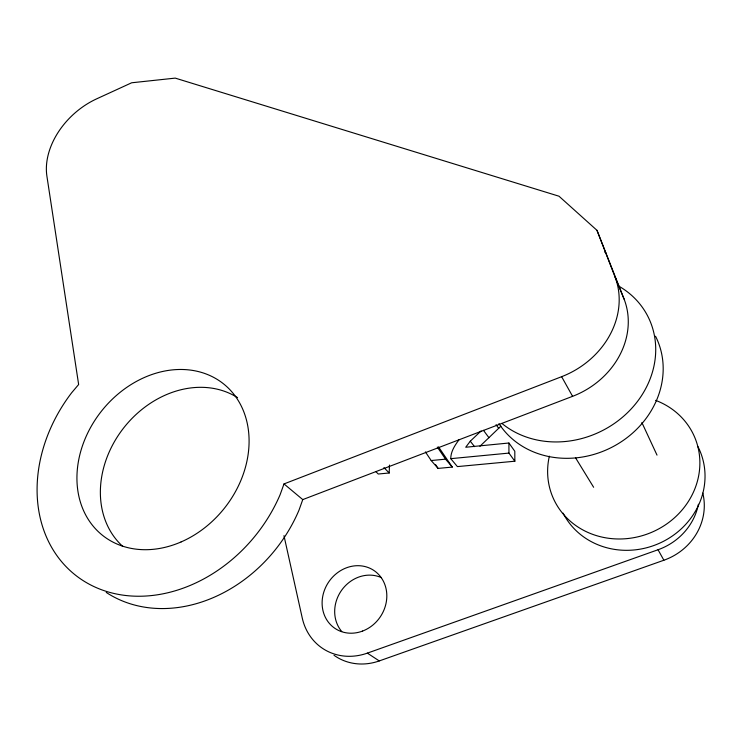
<?xml version="1.0" encoding="UTF-8"?>
<svg xmlns="http://www.w3.org/2000/svg" width="742" height="742" viewBox="0 0 742 742"><rect width="100%" height="100%" fill="white"/><g stroke="black" fill="none" stroke-linecap="round" stroke-linejoin="round"><path stroke-width="1.11" d="M375.953 471.717L378.253 474.017L389.198 472.988L389.467 465.067M481.085 430.944L470.289 441.193L465.716 447.25L508.91 443.011L514.8 451.247L514.855 461.218L457.415 466.597L450.756 458.667C450.756 451.386 455.059 445.061 459.252 439.459M596.985 230.335L614.979 276.822A82.687 70.898 -28.5 0 1 561.638 376.686L284.01 483.923L280.096 494.747A143.976 116.401 -51.3 0 1 92.583 585.911A143.976 116.401 -51.3 0 1 71.696 392.703L78.643 384.514L46.904 176.16A68.079 49.157 -42.3 0 1 96.664 98.844L131.677 82.779L175.233 78.114L558.995 196.213L596.985 230.335L624.124 299.184A80.201 69.451 -28 0 1 572.583 396.33L302.764 499.598L299.007 510.134A139.858 114.398 -51.7 0 1 106.227 592.431M479.935 446.267L500.943 426.131M283.963 535.659L302.272 618.077A58.164 51.912 -56 0 0 367.355 653.127L658.043 549.748A60.696 56.494 -20.4 0 0 698.408 504.245M333.993 655.269A56.921 51.105 -56.5 0 0 379.273 660.927L663.877 560.238A59.36 55.502 -19.3 0 0 702.795 493.087M431.185 460.541L445.552 459.168L452.277 467.08L438.095 468.406L431.185 460.541L425.398 451.897M450.756 458.667L508.947 453.093L514.855 461.218M367.355 653.127L379.273 660.927M284.01 483.923L302.764 499.598M604.804 252.122L606.483 253.653M383.929 467.599L389.198 472.988M470.289 441.193L474.537 446.647M483.432 430.295L488.941 437.715M496.064 424.684L498.763 428.449M438.503 446.86L452.277 467.08M437.335 447.092L445.552 459.168M435.545 464.603L438.095 468.406M575.514 457.74L593.628 487.271M561.638 376.686L572.583 396.33M658.043 549.748L663.877 560.238M641.876 422.532L657.013 455.124M614.979 276.822L624.124 299.184M508.91 443.011L508.947 453.093M341.765 631.553A34.151 30.654 -56.5 0 1 341.96 589.779A34.151 30.654 -56.5 0 1 381.444 577.647M122.708 546.353A94.178 76.992 -51.6 0 1 123.181 428.57A94.178 76.992 -51.6 0 1 237.561 397.656M655.64 400.365A77.01 70.833 -22.6 0 1 695.013 488.431A77.01 70.833 -22.6 0 1 602.235 537.143A77.01 70.833 -22.6 0 1 549.349 456.172M697.897 446.554A75.211 69.544 -21.7 0 1 662.235 541.948A75.211 69.544 -21.7 0 1 563.113 513.149M618.559 285.985A92.37 81.026 -27.3 0 1 634.132 405.614A92.37 81.026 -27.3 0 1 501.861 423.385M655.529 336.219A89.773 79.413 -26.7 0 1 614.942 445.608A89.773 79.413 -26.7 0 1 498.949 423.608M362.588 631.062A34.893 31.136 -56 0 0 377.539 573.38A34.893 31.136 -56 0 0 323.28 593.915A34.893 31.136 -56 0 0 362.588 631.062M181.094 541.938A96.952 78.327 -51.3 0 0 226.867 386.712A96.952 78.327 -51.3 0 0 81.082 450.125A96.952 78.327 -51.3 0 0 181.094 541.938"/></g></svg>
